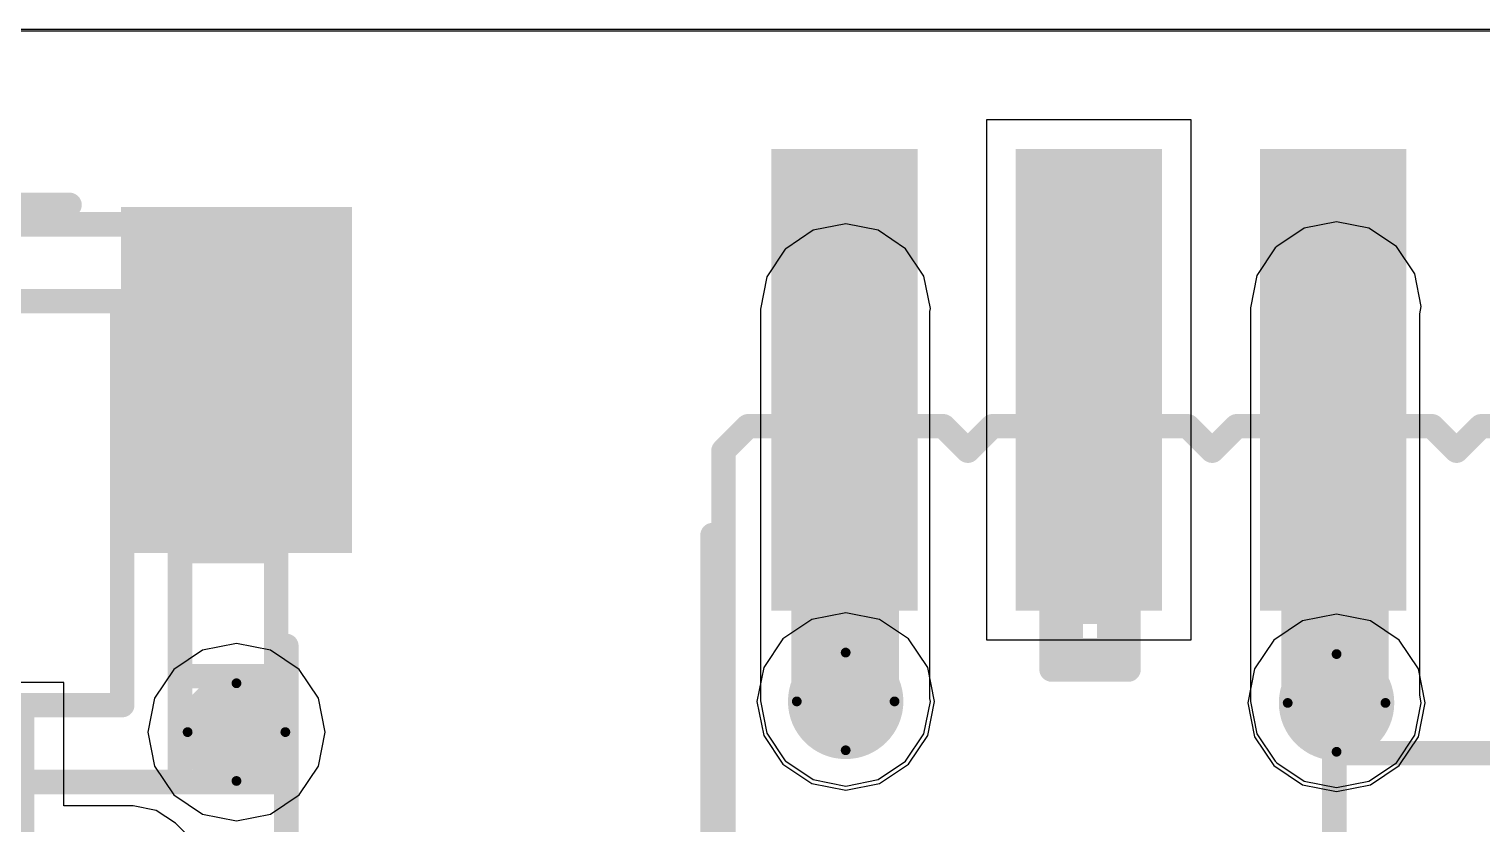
# Model space of a CAD drawing. Header units: millimetres. Extents: x -16 to 330, y -45 to 150.
# Drawn here: x 19.72 to 27.27, y 71.89 to 76.02 of the extents above; entities that cross this region are included whole.
import ezdxf

# ---------------------------------------------------------------- set-up
doc = ezdxf.new("R2010")
doc.units = ezdxf.units.MM
for name, color, linetype in [('BottomLayer', 5, 'Continuous'), ('BottomSolder', 6, 'Continuous'), ('DrillDrawing', 1, 'Continuous'), ('Mechanical13', 56, 'Continuous'), ('MidLayer1', 16, 'Continuous'), ('MidLayer2', 76, 'Continuous'), ('TopLayer', 1, 'Continuous'), ('TopOverlay', 2, 'Continuous'), ('TopPaste', 8, 'Continuous'), ('TopSolder', 216, 'Continuous'), ('ViaHoleLayer', 16, 'Continuous')]:
    doc.layers.add(name, color=color, linetype=linetype)

# ---------------------------------------------------------------- blocks, each defined once
blk = doc.blocks.new('V________T______39')
at = {"layer": 'TopLayer'}
for points in [[(3.2, 2.1625), (4.4, 2.1625), (4.4, 0.3625), (3.2, 0.3625)], [(2.25, -0.4625), (2.75, -0.4625), (2.75, -2.0625), (2.25, -2.0625)]]:
    blk.add_hatch(color=1, dxfattribs=at).paths.add_polyline_path(points)
at = {"layer": 'TopPaste'}
for points in [[(3.2, 2.1625), (4.4, 2.1625), (4.4, 0.3625), (3.2, 0.3625)], [(2.25, -0.4625), (2.75, -0.4625), (2.75, -2.0625), (2.25, -2.0625)]]:
    blk.add_hatch(color=8, dxfattribs=at).paths.add_polyline_path(points)
at = {"layer": 'TopSolder'}
for points in [[(3.2, 2.1625), (4.4, 2.1625), (4.4, 0.3625), (3.2, 0.3625)], [(2.25, -0.4625), (2.75, -0.4625), (2.75, -2.0625), (2.25, -2.0625)]]:
    blk.add_hatch(color=216, dxfattribs=at).paths.add_polyline_path(points)
at = {"layer": 'TopOverlay', "const_width": 0.127}
for points in [[(-2.8844, 2.1732), (2.9322, 2.1732)], [(4.0592, -1.15), (4.0592, -0.1204)]]:
    blk.add_lwpolyline(points, dxfattribs=at)
at = {"layer": 'TopOverlay', "const_width": 0.0635}
for points in [[(2.9005, 2.1732, 1), (2.964, 2.1732, 1)], [(4.0275, -0.1204, 1), (4.091, -0.1204, 1)]]:
    blk.add_lwpolyline(points, format="xyb", close=True, dxfattribs=at)
blk = doc.blocks.new('20021121_00010C4LF__147')
at = {"layer": 'TopLayer'}
for points in [[(-2.92, 3.15), (-2.16, 3.15), (-2.16, 0.75), (-2.92, 0.75)], [(-1.65, 3.15), (-0.89, 3.15), (-0.89, 0.75), (-1.65, 0.75)], [(-0.38, 3.15), (0.38, 3.15), (0.38, 0.75), (-0.38, 0.75)], [(0.89, 3.15), (1.65, 3.15), (1.65, 0.75), (0.89, 0.75)], [(2.16, 3.15), (2.92, 3.15), (2.92, 0.75), (2.16, 0.75)], [(-2.92, -0.75), (-2.16, -0.75), (-2.16, -3.15), (-2.92, -3.15)], [(-1.65, -0.75), (-0.89, -0.75), (-0.89, -3.15), (-1.65, -3.15)], [(-0.38, -0.75), (0.38, -0.75), (0.38, -3.15), (-0.38, -3.15)], [(0.89, -0.75), (1.65, -0.75), (1.65, -3.15), (0.89, -3.15)], [(2.16, -0.75), (2.92, -0.75), (2.92, -3.15), (2.16, -3.15)]]:
    blk.add_hatch(color=1, dxfattribs=at).paths.add_polyline_path(points)
at = {"layer": 'TopPaste'}
for points in [[(-2.92, 3.15), (-2.16, 3.15), (-2.16, 0.75), (-2.92, 0.75)], [(-1.65, 3.15), (-0.89, 3.15), (-0.89, 0.75), (-1.65, 0.75)], [(-0.38, 3.15), (0.38, 3.15), (0.38, 0.75), (-0.38, 0.75)], [(0.89, 3.15), (1.65, 3.15), (1.65, 0.75), (0.89, 0.75)], [(2.16, 3.15), (2.92, 3.15), (2.92, 0.75), (2.16, 0.75)], [(-2.92, -0.75), (-2.16, -0.75), (-2.16, -3.15), (-2.92, -3.15)], [(-1.65, -0.75), (-0.89, -0.75), (-0.89, -3.15), (-1.65, -3.15)], [(-0.38, -0.75), (0.38, -0.75), (0.38, -3.15), (-0.38, -3.15)], [(0.89, -0.75), (1.65, -0.75), (1.65, -3.15), (0.89, -3.15)], [(2.16, -0.75), (2.92, -0.75), (2.92, -3.15), (2.16, -3.15)]]:
    blk.add_hatch(color=8, dxfattribs=at).paths.add_polyline_path(points)
at = {"layer": 'TopSolder'}
for points in [[(-2.92, 3.15), (-2.16, 3.15), (-2.16, 0.75), (-2.92, 0.75)], [(-1.65, 3.15), (-0.89, 3.15), (-0.89, 0.75), (-1.65, 0.75)], [(-0.38, 3.15), (0.38, 3.15), (0.38, 0.75), (-0.38, 0.75)], [(0.89, 3.15), (1.65, 3.15), (1.65, 0.75), (0.89, 0.75)], [(2.16, 3.15), (2.92, 3.15), (2.92, 0.75), (2.16, 0.75)], [(-2.92, -0.75), (-2.16, -0.75), (-2.16, -3.15), (-2.92, -3.15)], [(-1.65, -0.75), (-0.89, -0.75), (-0.89, -3.15), (-1.65, -3.15)], [(-0.38, -0.75), (0.38, -0.75), (0.38, -3.15), (-0.38, -3.15)], [(0.89, -0.75), (1.65, -0.75), (1.65, -3.15), (0.89, -3.15)], [(2.16, -0.75), (2.92, -0.75), (2.92, -3.15), (2.16, -3.15)]]:
    blk.add_hatch(color=216, dxfattribs=at).paths.add_polyline_path(points)
at = {"layer": 'TopOverlay', "const_width": 0.127}
for points in [[(-3.2258, 1.2192), (-3.2258, -1.143)], [(3.2258, 1.2192), (3.2258, -1.143)]]:
    blk.add_lwpolyline(points, dxfattribs=at)
at = {"layer": 'TopOverlay'}
for points, const_width in [([(-3.2576, 1.2192, 1), (-3.194, 1.2192, 1)], 0.0635), ([(3.194, 1.2192, 1), (3.2576, 1.2192, 1)], 0.0635), ([(-3.2576, -1.143, 1), (-3.194, -1.143, 1)], 0.0635), ([(3.194, -1.143, 1), (3.2576, -1.143, 1)], 0.0635), ([(-3.175, -1.9558, 1), (-3.429, -1.9558, 1)], 0.254), ([(-3.4925, -1.9558, 1), (-3.3655, -1.9558, 1)], 0.127), ([(-3.2385, -1.9558, 1), (-3.1115, -1.9558, 1)], 0.127)]:
    blk.add_lwpolyline(points, format="xyb", close=True, dxfattribs=dict(at, const_width=const_width))

msp = doc.modelspace()

# ---------------------------------------------------------------- hatches: boundary and pattern name
at = {"layer": 'BottomLayer'}
h = msp.add_hatch(color=5, dxfattribs=at)
edge = h.paths.add_edge_path()
edge.add_arc((23.9662, 72.5281), 0.3, 0, 360)
h = msp.add_hatch(color=5, dxfattribs=at)
edge = h.paths.add_edge_path()
edge.add_arc((26.5176, 72.5202), 0.3, 0, 360)
h = msp.add_hatch(color=5, dxfattribs=at)
edge = h.paths.add_edge_path()
edge.add_arc((20.8, 72.3684), 0.3, 0, 360)
at = {"layer": 'BottomSolder'}
h = msp.add_hatch(color=6, dxfattribs=at)
edge = h.paths.add_edge_path()
edge.add_arc((23.9662, 72.5281), 0.15, 0, 360)
h = msp.add_hatch(color=6, dxfattribs=at)
edge = h.paths.add_edge_path()
edge.add_arc((26.5176, 72.5202), 0.15, 0, 360)
h = msp.add_hatch(color=6, dxfattribs=at)
edge = h.paths.add_edge_path()
edge.add_arc((20.8, 72.3684), 0.15, 0, 360)
at = {"layer": 'MidLayer1'}
h = msp.add_hatch(color=16, dxfattribs=at)
edge = h.paths.add_edge_path()
edge.add_arc((23.9662, 72.5281), 0.3, 0, 360)
h = msp.add_hatch(color=16, dxfattribs=at)
edge = h.paths.add_edge_path()
edge.add_arc((26.5176, 72.5202), 0.3, 0, 360)
h = msp.add_hatch(color=16, dxfattribs=at)
edge = h.paths.add_edge_path()
edge.add_arc((20.8, 72.3684), 0.3, 0, 360)
at = {"layer": 'MidLayer2'}
h = msp.add_hatch(color=76, dxfattribs=at)
edge = h.paths.add_edge_path()
edge.add_arc((23.9662, 72.5281), 0.3, 0, 360)
h = msp.add_hatch(color=76, dxfattribs=at)
edge = h.paths.add_edge_path()
edge.add_arc((26.5176, 72.5202), 0.3, 0, 360)
h = msp.add_hatch(color=76, dxfattribs=at)
edge = h.paths.add_edge_path()
edge.add_arc((20.8, 72.3684), 0.3, 0, 360)
at = {"layer": 'TopLayer'}
h = msp.add_hatch(color=1, dxfattribs=at)
edge = h.paths.add_edge_path()
edge.add_arc((23.9662, 72.5281), 0.3, 0, 360)
h = msp.add_hatch(color=1, dxfattribs=at)
edge = h.paths.add_edge_path()
edge.add_arc((26.5176, 72.5202), 0.3, 0, 360)
h = msp.add_hatch(color=1, dxfattribs=at)
edge = h.paths.add_edge_path()
edge.add_arc((20.8, 72.3684), 0.3, 0, 360)
at = {"layer": 'TopSolder'}
h = msp.add_hatch(color=216, dxfattribs=at)
edge = h.paths.add_edge_path()
edge.add_arc((23.9662, 72.5281), 0.15, 0, 360)
h = msp.add_hatch(color=216, dxfattribs=at)
edge = h.paths.add_edge_path()
edge.add_arc((26.5176, 72.5202), 0.15, 0, 360)
h = msp.add_hatch(color=216, dxfattribs=at)
edge = h.paths.add_edge_path()
edge.add_arc((20.8, 72.3684), 0.15, 0, 360)
at = {"layer": 'ViaHoleLayer'}
h = msp.add_hatch(color=16, dxfattribs=at)
edge = h.paths.add_edge_path()
edge.add_arc((23.9662, 72.5281), 0.15, 0, 360)
h = msp.add_hatch(color=16, dxfattribs=at)
edge = h.paths.add_edge_path()
edge.add_arc((26.5176, 72.5202), 0.15, 0, 360)
h = msp.add_hatch(color=16, dxfattribs=at)
edge = h.paths.add_edge_path()
edge.add_arc((20.8, 72.3684), 0.15, 0, 360)

# ---------------------------------------------------------------- linework, layer by layer
at = {"layer": 'BottomLayer'}
msp.add_line((17.2719, 76.0245), (94.3193, 76.0245), dxfattribs=at)
at = {"layer": 'DrillDrawing', "const_width": 0.0508}
for points in [[(23.7122, 72.5281), (23.9662, 72.7821)], [(23.9662, 72.7821), (24.2202, 72.5281)], [(26.2636, 72.5202), (26.5176, 72.7742)], [(26.5176, 72.7742), (26.7716, 72.5202)], [(20.546, 72.3684), (20.8, 72.6224)], [(20.8, 72.6224), (21.054, 72.3684)], [(23.7122, 72.5281), (23.9662, 72.2741)], [(23.9662, 72.2741), (24.2202, 72.5281)], [(26.2636, 72.5202), (26.5176, 72.2662)], [(26.5176, 72.2662), (26.7716, 72.5202)], [(20.546, 72.3684), (20.8, 72.1144)], [(20.8, 72.1144), (21.054, 72.3684)]]:
    msp.add_lwpolyline(points, dxfattribs=at)
at = {"layer": 'DrillDrawing', "const_width": 0.0254}
for points in [[(23.9535, 72.7821, 1), (23.9789, 72.7821, 1)], [(23.9535, 72.7821, 1), (23.9789, 72.7821, 1)], [(26.5049, 72.7742, 1), (26.5303, 72.7742, 1)], [(26.5049, 72.7742, 1), (26.5303, 72.7742, 1)], [(20.7873, 72.6224, 1), (20.8127, 72.6224, 1)], [(20.7873, 72.6224, 1), (20.8127, 72.6224, 1)], [(23.6995, 72.5281, 1), (23.7249, 72.5281, 1)], [(23.6995, 72.5281, 1), (23.7249, 72.5281, 1)], [(24.2075, 72.5281, 1), (24.2329, 72.5281, 1)], [(24.2075, 72.5281, 1), (24.2329, 72.5281, 1)], [(26.2509, 72.5202, 1), (26.2763, 72.5202, 1)], [(26.2509, 72.5202, 1), (26.2763, 72.5202, 1)], [(26.7589, 72.5202, 1), (26.7843, 72.5202, 1)], [(26.7589, 72.5202, 1), (26.7843, 72.5202, 1)], [(20.5333, 72.3684, 1), (20.5587, 72.3684, 1)], [(20.5333, 72.3684, 1), (20.5587, 72.3684, 1)], [(21.0413, 72.3684, 1), (21.0667, 72.3684, 1)], [(21.0413, 72.3684, 1), (21.0667, 72.3684, 1)], [(23.9535, 72.2741, 1), (23.9789, 72.2741, 1)], [(23.9535, 72.2741, 1), (23.9789, 72.2741, 1)], [(26.5049, 72.2662, 1), (26.5303, 72.2662, 1)], [(26.5049, 72.2662, 1), (26.5303, 72.2662, 1)], [(20.7873, 72.1144, 1), (20.8127, 72.1144, 1)], [(20.7873, 72.1144, 1), (20.8127, 72.1144, 1)]]:
    msp.add_lwpolyline(points, format="xyb", close=True, dxfattribs=at)
at = {"layer": 'Mechanical13', "const_width": 0.127}
for points in [[(13.0062, 75.0088), (21.0062, 75.0088)], [(21.0062, 72.1088), (21.0062, 75.0088)], [(23.7662, 74.9438), (23.8662, 75.0438)], [(23.8662, 75.0438), (24.0662, 75.0438)], [(24.0662, 75.0438), (24.1662, 74.9438)], [(25.0362, 74.9438), (25.1362, 75.0438)], [(25.1362, 75.0438), (25.3362, 75.0438)], [(25.3362, 75.0438), (25.4362, 74.9438)], [(26.3062, 74.9438), (26.4062, 75.0438)], [(26.4062, 75.0438), (26.6062, 75.0438)], [(26.6062, 75.0438), (26.7062, 74.9438)], [(23.7662, 74.9438), (24.1662, 74.9438)], [(23.7662, 73.9588), (23.7662, 74.9438)], [(24.1662, 73.9588), (24.1662, 74.9438)], [(25.0362, 73.9588), (25.0362, 74.9438)], [(25.0362, 74.9438), (25.4362, 74.9438)], [(25.4362, 73.9588), (25.4362, 74.9438)], [(26.3062, 74.9438), (26.7062, 74.9438)], [(26.3062, 73.9588), (26.3062, 74.9438)], [(26.7062, 73.9588), (26.7062, 74.9438)], [(13.8062, 74.6088), (20.2062, 74.6088)], [(20.2062, 72.5088), (20.2062, 74.6088)], [(20.2062, 74.1088), (20.5562, 74.1088)], [(20.5562, 73.5088), (20.5562, 74.1088)], [(23.3312, 73.8318), (23.4582, 73.9588)], [(23.4582, 73.9588), (24.4742, 73.9588)], [(24.4742, 73.9588), (24.6012, 73.8318)], [(24.6012, 73.8318), (24.7282, 73.9588)], [(24.7282, 73.9588), (25.7442, 73.9588)], [(25.7442, 73.9588), (25.8712, 73.8318)], [(25.8712, 73.8318), (25.9982, 73.9588)], [(25.9982, 73.9588), (27.0142, 73.9588)], [(27.0142, 73.9588), (27.1412, 73.8318)], [(27.1412, 73.8318), (27.2682, 73.9588)], [(27.2682, 73.9588), (28.2842, 73.9588)], [(23.3312, 70.6858), (23.3312, 73.8318)], [(20.2062, 73.5088), (20.5562, 73.5088)], [(20.5062, 73.3088), (21.0062, 73.3088)], [(20.5062, 72.1088), (20.5062, 73.3088)], [(23.7662, 73.0938), (24.1662, 73.0938)], [(23.7662, 73.0938), (23.8662, 72.9938)], [(23.7662, 72.6938), (23.7662, 73.0938)], [(24.0662, 72.9938), (24.1662, 73.0938)], [(24.1662, 72.6938), (24.1662, 73.0938)], [(25.0362, 73.0938), (25.4362, 73.0938)], [(25.0362, 73.0938), (25.1362, 72.9938)], [(25.0362, 72.6938), (25.0362, 73.0938)], [(25.3362, 72.9938), (25.4362, 73.0938)], [(25.4362, 72.6938), (25.4362, 73.0938)], [(26.3062, 73.0938), (26.7062, 73.0938)], [(26.3062, 73.0938), (26.4062, 72.9938)], [(26.3062, 72.6938), (26.3062, 73.0938)], [(26.6062, 72.9938), (26.7062, 73.0938)], [(26.7062, 72.6938), (26.7062, 73.0938)], [(23.8662, 72.9938), (24.0662, 72.9938)], [(23.8662, 72.7938), (23.8662, 72.9938)], [(24.0662, 72.7938), (24.0662, 72.9938)], [(25.1362, 72.9938), (25.3362, 72.9938)], [(25.1362, 72.7938), (25.1362, 72.9938)], [(25.3362, 72.7938), (25.3362, 72.9938)], [(26.4062, 72.9938), (26.6062, 72.9938)], [(26.4062, 72.7938), (26.4062, 72.9938)], [(26.6062, 72.7938), (26.6062, 72.9938)], [(23.7662, 72.6938), (23.8662, 72.7938)], [(23.8662, 72.7938), (24.0662, 72.7938)], [(24.0662, 72.7938), (24.1662, 72.6938)], [(25.0362, 72.6938), (25.1362, 72.7938)], [(25.1362, 72.7938), (25.3362, 72.7938)], [(25.3362, 72.7938), (25.4362, 72.6938)], [(26.3062, 72.6938), (26.4062, 72.7938)], [(26.4062, 72.7938), (26.6062, 72.7938)], [(26.6062, 72.7938), (26.7062, 72.6938)], [(20.5062, 72.6588), (21.0062, 72.6588)], [(23.7662, 72.6938), (24.1662, 72.6938)], [(25.0362, 72.6938), (25.4362, 72.6938)], [(26.3062, 72.6938), (26.7062, 72.6938)], [(13.8062, 72.5088), (20.2062, 72.5088)], [(26.5062, 72.2588), (34.451, 72.2588)], [(26.5062, 68.2864), (26.5062, 72.2588)], [(26.5062, 68.2864), (26.5062, 72.2588)], [(26.5062, 72.2588), (34.451, 72.2588)], [(13.0062, 72.1088), (21.0062, 72.1088)]]:
    msp.add_lwpolyline(points, dxfattribs=at)
at = {"layer": 'Mechanical13'}
for points, const_width in [([(20.9745, 75.0088, 1), (21.038, 75.0088, 1)], 0.0635), ([(20.9745, 75.0088, 1), (21.038, 75.0088, 1)], 0.0635), ([(23.8345, 75.0438, 1), (23.898, 75.0438, 1)], 0.0635), ([(23.8345, 75.0438, 1), (23.898, 75.0438, 1)], 0.0635), ([(24.0345, 75.0438, 1), (24.098, 75.0438, 1)], 0.0635), ([(24.0345, 75.0438, 1), (24.098, 75.0438, 1)], 0.0635), ([(25.1045, 75.0438, 1), (25.168, 75.0438, 1)], 0.0635), ([(25.1045, 75.0438, 1), (25.168, 75.0438, 1)], 0.0635), ([(25.3045, 75.0438, 1), (25.368, 75.0438, 1)], 0.0635), ([(25.3045, 75.0438, 1), (25.368, 75.0438, 1)], 0.0635), ([(26.3745, 75.0438, 1), (26.438, 75.0438, 1)], 0.0635), ([(26.3745, 75.0438, 1), (26.438, 75.0438, 1)], 0.0635), ([(26.5745, 75.0438, 1), (26.638, 75.0438, 1)], 0.0635), ([(26.5745, 75.0438, 1), (26.638, 75.0438, 1)], 0.0635), ([(23.7345, 74.9438, 1), (23.798, 74.9438, 1)], 0.0635), ([(23.7345, 74.9438, 1), (23.798, 74.9438, 1)], 0.0635), ([(23.7345, 74.9438, 1), (23.798, 74.9438, 1)], 0.0635), ([(24.1345, 74.9438, 1), (24.198, 74.9438, 1)], 0.0635), ([(24.1345, 74.9438, 1), (24.198, 74.9438, 1)], 0.0635), ([(24.1345, 74.9438, 1), (24.198, 74.9438, 1)], 0.0635), ([(25.0045, 74.9438, 1), (25.068, 74.9438, 1)], 0.0635), ([(25.0045, 74.9438, 1), (25.068, 74.9438, 1)], 0.0635), ([(25.0045, 74.9438, 1), (25.068, 74.9438, 1)], 0.0635), ([(25.4045, 74.9438, 1), (25.468, 74.9438, 1)], 0.0635), ([(25.4045, 74.9438, 1), (25.468, 74.9438, 1)], 0.0635), ([(25.4045, 74.9438, 1), (25.468, 74.9438, 1)], 0.0635), ([(26.2745, 74.9438, 1), (26.338, 74.9438, 1)], 0.0635), ([(26.2745, 74.9438, 1), (26.338, 74.9438, 1)], 0.0635), ([(26.2745, 74.9438, 1), (26.338, 74.9438, 1)], 0.0635), ([(26.6745, 74.9438, 1), (26.738, 74.9438, 1)], 0.0635), ([(26.6745, 74.9438, 1), (26.738, 74.9438, 1)], 0.0635), ([(26.6745, 74.9438, 1), (26.738, 74.9438, 1)], 0.0635), ([(20.1745, 74.6088, 1), (20.238, 74.6088, 1)], 0.0635), ([(20.1745, 74.6088, 1), (20.238, 74.6088, 1)], 0.0635), ([(20.1745, 74.1088, 1), (20.238, 74.1088, 1)], 0.0635), ([(20.5245, 74.1088, 1), (20.588, 74.1088, 1)], 0.0635), ([(20.5245, 74.1088, 1), (20.588, 74.1088, 1)], 0.0635), ([(23.4265, 73.9588, 1), (23.49, 73.9588, 1)], 0.0635), ([(23.4265, 73.9588, 1), (23.49, 73.9588, 1)], 0.0635), ([(23.7345, 73.9588, 1), (23.798, 73.9588, 1)], 0.0635), ([(24.1345, 73.9588, 1), (24.198, 73.9588, 1)], 0.0635), ([(24.4425, 73.9588, 1), (24.506, 73.9588, 1)], 0.0635), ([(24.4425, 73.9588, 1), (24.506, 73.9588, 1)], 0.0635), ([(24.6965, 73.9588, 1), (24.76, 73.9588, 1)], 0.0635), ([(24.6965, 73.9588, 1), (24.76, 73.9588, 1)], 0.0635), ([(25.0045, 73.9588, 1), (25.068, 73.9588, 1)], 0.0635), ([(25.4045, 73.9588, 1), (25.468, 73.9588, 1)], 0.0635), ([(25.7125, 73.9588, 1), (25.776, 73.9588, 1)], 0.0635), ([(25.7125, 73.9588, 1), (25.776, 73.9588, 1)], 0.0635), ([(25.9665, 73.9588, 1), (26.03, 73.9588, 1)], 0.0635), ([(25.9665, 73.9588, 1), (26.03, 73.9588, 1)], 0.0635), ([(26.2745, 73.9588, 1), (26.338, 73.9588, 1)], 0.0635), ([(26.6745, 73.9588, 1), (26.738, 73.9588, 1)], 0.0635), ([(26.9825, 73.9588, 1), (27.046, 73.9588, 1)], 0.0635), ([(26.9825, 73.9588, 1), (27.046, 73.9588, 1)], 0.0635), ([(27.2365, 73.9588, 1), (27.3, 73.9588, 1)], 0.0635), ([(27.2365, 73.9588, 1), (27.3, 73.9588, 1)], 0.0635), ([(23.2995, 73.8318, 1), (23.363, 73.8318, 1)], 0.0635), ([(23.2995, 73.8318, 1), (23.363, 73.8318, 1)], 0.0635), ([(24.5695, 73.8318, 1), (24.633, 73.8318, 1)], 0.0635), ([(24.5695, 73.8318, 1), (24.633, 73.8318, 1)], 0.0635), ([(25.8395, 73.8318, 1), (25.903, 73.8318, 1)], 0.0635), ([(25.8395, 73.8318, 1), (25.903, 73.8318, 1)], 0.0635), ([(27.1095, 73.8318, 1), (27.173, 73.8318, 1)], 0.0635), ([(27.1095, 73.8318, 1), (27.173, 73.8318, 1)], 0.0635), ([(20.1745, 73.5088, 1), (20.238, 73.5088, 1)], 0.0635), ([(20.5245, 73.5088, 1), (20.588, 73.5088, 1)], 0.0635), ([(20.5245, 73.5088, 1), (20.588, 73.5088, 1)], 0.0635), ([(20.4745, 73.3088, 1), (20.538, 73.3088, 1)], 0.0635), ([(20.4745, 73.3088, 1), (20.538, 73.3088, 1)], 0.0635), ([(20.9745, 73.3088, 1), (21.038, 73.3088, 1)], 0.0635), ([(23.7345, 73.0938, 1), (23.798, 73.0938, 1)], 0.0635), ([(23.7345, 73.0938, 1), (23.798, 73.0938, 1)], 0.0635), ([(23.7345, 73.0938, 1), (23.798, 73.0938, 1)], 0.0635), ([(24.1345, 73.0938, 1), (24.198, 73.0938, 1)], 0.0635), ([(24.1345, 73.0938, 1), (24.198, 73.0938, 1)], 0.0635), ([(24.1345, 73.0938, 1), (24.198, 73.0938, 1)], 0.0635), ([(25.0045, 73.0938, 1), (25.068, 73.0938, 1)], 0.0635), ([(25.0045, 73.0938, 1), (25.068, 73.0938, 1)], 0.0635), ([(25.0045, 73.0938, 1), (25.068, 73.0938, 1)], 0.0635), ([(25.4045, 73.0938, 1), (25.468, 73.0938, 1)], 0.0635), ([(25.4045, 73.0938, 1), (25.468, 73.0938, 1)], 0.0635), ([(25.4045, 73.0938, 1), (25.468, 73.0938, 1)], 0.0635), ([(26.2745, 73.0938, 1), (26.338, 73.0938, 1)], 0.0635), ([(26.2745, 73.0938, 1), (26.338, 73.0938, 1)], 0.0635), ([(26.2745, 73.0938, 1), (26.338, 73.0938, 1)], 0.0635), ([(26.6745, 73.0938, 1), (26.738, 73.0938, 1)], 0.0635), ([(26.6745, 73.0938, 1), (26.738, 73.0938, 1)], 0.0635), ([(26.6745, 73.0938, 1), (26.738, 73.0938, 1)], 0.0635), ([(23.8345, 72.9938, 1), (23.898, 72.9938, 1)], 0.0635), ([(23.8345, 72.9938, 1), (23.898, 72.9938, 1)], 0.0635), ([(23.8345, 72.9938, 1), (23.898, 72.9938, 1)], 0.0635), ([(24.0345, 72.9938, 1), (24.098, 72.9938, 1)], 0.0635), ([(24.0345, 72.9938, 1), (24.098, 72.9938, 1)], 0.0635), ([(24.0345, 72.9938, 1), (24.098, 72.9938, 1)], 0.0635), ([(25.1045, 72.9938, 1), (25.168, 72.9938, 1)], 0.0635), ([(25.1045, 72.9938, 1), (25.168, 72.9938, 1)], 0.0635), ([(25.1045, 72.9938, 1), (25.168, 72.9938, 1)], 0.0635), ([(25.3045, 72.9938, 1), (25.368, 72.9938, 1)], 0.0635), ([(25.3045, 72.9938, 1), (25.368, 72.9938, 1)], 0.0635), ([(25.3045, 72.9938, 1), (25.368, 72.9938, 1)], 0.0635), ([(26.3745, 72.9938, 1), (26.438, 72.9938, 1)], 0.0635), ([(26.3745, 72.9938, 1), (26.438, 72.9938, 1)], 0.0635), ([(26.3745, 72.9938, 1), (26.438, 72.9938, 1)], 0.0635), ([(26.5745, 72.9938, 1), (26.638, 72.9938, 1)], 0.0635), ([(26.5745, 72.9938, 1), (26.638, 72.9938, 1)], 0.0635), ([(26.5745, 72.9938, 1), (26.638, 72.9938, 1)], 0.0635), ([(23.8345, 72.7938, 1), (23.898, 72.7938, 1)], 0.0635), ([(23.8345, 72.7938, 1), (23.898, 72.7938, 1)], 0.0635), ([(23.8345, 72.7938, 1), (23.898, 72.7938, 1)], 0.0635), ([(24.0345, 72.7938, 1), (24.098, 72.7938, 1)], 0.0635), ([(24.0345, 72.7938, 1), (24.098, 72.7938, 1)], 0.0635), ([(24.0345, 72.7938, 1), (24.098, 72.7938, 1)], 0.0635), ([(25.1045, 72.7938, 1), (25.168, 72.7938, 1)], 0.0635), ([(25.1045, 72.7938, 1), (25.168, 72.7938, 1)], 0.0635), ([(25.1045, 72.7938, 1), (25.168, 72.7938, 1)], 0.0635), ([(25.3045, 72.7938, 1), (25.368, 72.7938, 1)], 0.0635), ([(25.3045, 72.7938, 1), (25.368, 72.7938, 1)], 0.0635), ([(25.3045, 72.7938, 1), (25.368, 72.7938, 1)], 0.0635), ([(26.3745, 72.7938, 1), (26.438, 72.7938, 1)], 0.0635), ([(26.3745, 72.7938, 1), (26.438, 72.7938, 1)], 0.0635), ([(26.3745, 72.7938, 1), (26.438, 72.7938, 1)], 0.0635), ([(26.5745, 72.7938, 1), (26.638, 72.7938, 1)], 0.0635), ([(26.5745, 72.7938, 1), (26.638, 72.7938, 1)], 0.0635), ([(26.5745, 72.7938, 1), (26.638, 72.7938, 1)], 0.0635), ([(20.4745, 72.6588, 1), (20.538, 72.6588, 1)], 0.0635), ([(20.9745, 72.6588, 1), (21.038, 72.6588, 1)], 0.0635), ([(23.7345, 72.6938, 1), (23.798, 72.6938, 1)], 0.0635), ([(23.7345, 72.6938, 1), (23.798, 72.6938, 1)], 0.0635), ([(23.7345, 72.6938, 1), (23.798, 72.6938, 1)], 0.0635), ([(24.1345, 72.6938, 1), (24.198, 72.6938, 1)], 0.0635), ([(24.1345, 72.6938, 1), (24.198, 72.6938, 1)], 0.0635), ([(24.1345, 72.6938, 1), (24.198, 72.6938, 1)], 0.0635), ([(25.0045, 72.6938, 1), (25.068, 72.6938, 1)], 0.0635), ([(25.0045, 72.6938, 1), (25.068, 72.6938, 1)], 0.0635), ([(25.0045, 72.6938, 1), (25.068, 72.6938, 1)], 0.0635), ([(25.4045, 72.6938, 1), (25.468, 72.6938, 1)], 0.0635), ([(25.4045, 72.6938, 1), (25.468, 72.6938, 1)], 0.0635), ([(25.4045, 72.6938, 1), (25.468, 72.6938, 1)], 0.0635), ([(26.2745, 72.6938, 1), (26.338, 72.6938, 1)], 0.0635), ([(26.2745, 72.6938, 1), (26.338, 72.6938, 1)], 0.0635), ([(26.2745, 72.6938, 1), (26.338, 72.6938, 1)], 0.0635), ([(26.6745, 72.6938, 1), (26.738, 72.6938, 1)], 0.0635), ([(26.6745, 72.6938, 1), (26.738, 72.6938, 1)], 0.0635), ([(26.6745, 72.6938, 1), (26.738, 72.6938, 1)], 0.0635), ([(20.1745, 72.5088, 1), (20.238, 72.5088, 1)], 0.0635), ([(20.1745, 72.5088, 1), (20.238, 72.5088, 1)], 0.0635), ([(26.5094, 72.2588, 1), (26.5031, 72.2588, 1)], 0.127), ([(26.5094, 72.2588, 1), (26.5031, 72.2588, 1)], 0.127), ([(26.4713, 72.2588, 1), (26.5348, 72.2588, 1)], 0.0635), ([(26.4713, 72.2588, 1), (26.5348, 72.2588, 1)], 0.0635), ([(26.4745, 72.2588, 1), (26.538, 72.2588, 1)], 0.0635), ([(26.4745, 72.2588, 1), (26.538, 72.2588, 1)], 0.0635), ([(26.4745, 72.2588, 1), (26.538, 72.2588, 1)], 0.0635), ([(26.4745, 72.2588, 1), (26.538, 72.2588, 1)], 0.0635), ([(26.4777, 72.2588, 1), (26.5412, 72.2588, 1)], 0.0635), ([(26.4777, 72.2588, 1), (26.5412, 72.2588, 1)], 0.0635), ([(20.4745, 72.1088, 1), (20.538, 72.1088, 1)], 0.0635), ([(20.9745, 72.1088, 1), (21.038, 72.1088, 1)], 0.0635), ([(20.9745, 72.1088, 1), (21.038, 72.1088, 1)], 0.0635)]:
    msp.add_lwpolyline(points, format="xyb", close=True, dxfattribs=dict(at, const_width=const_width))
at = {"layer": 'MidLayer1'}
for p, q in [((-0.6433, 76.0157), (31.6097, 76.0157)), ((23.7897, 72.9542), (23.6401, 72.8542)), ((23.9662, 72.9893), (23.7897, 72.9542)), ((24.1428, 72.9542), (23.9662, 72.9893)), ((24.2924, 72.8542), (24.1428, 72.9542)), ((26.3411, 72.9463), (26.1914, 72.8463)), ((26.5176, 72.9814), (26.3411, 72.9463)), ((26.6941, 72.9463), (26.5176, 72.9814)), ((26.8437, 72.8463), (26.6941, 72.9463)), ((20.6235, 72.7946), (20.4738, 72.6946)), ((20.8, 72.8297), (20.6235, 72.7946)), ((20.9765, 72.7946), (20.8, 72.8297)), ((21.1262, 72.6946), (20.9765, 72.7946)), ((23.6401, 72.8542), (23.5401, 72.7046)), ((24.3924, 72.7046), (24.2924, 72.8542)), ((26.1914, 72.8463), (26.0914, 72.6967)), ((26.9437, 72.6967), (26.8437, 72.8463)), ((20.4738, 72.6946), (20.3738, 72.5449)), ((21.2261, 72.5449), (21.1262, 72.6946)), ((23.5401, 72.7046), (23.505, 72.5281)), ((24.4275, 72.5281), (24.3924, 72.7046)), ((26.0914, 72.6967), (26.0563, 72.5202)), ((26.9788, 72.5202), (26.9437, 72.6967)), ((20.3738, 72.5449), (20.3387, 72.3684)), ((21.2613, 72.3684), (21.2261, 72.5449)), ((23.505, 72.5281), (23.5401, 72.3515)), ((24.3924, 72.3515), (24.4275, 72.5281)), ((26.0563, 72.5202), (26.0914, 72.3437)), ((26.9437, 72.3437), (26.9788, 72.5202)), ((20.3387, 72.3684), (20.3738, 72.1919)), ((21.2261, 72.1919), (21.2613, 72.3684)), ((23.5401, 72.3515), (23.6401, 72.2019)), ((24.2924, 72.2019), (24.3924, 72.3515)), ((26.0914, 72.3437), (26.1914, 72.194)), ((26.8437, 72.194), (26.9437, 72.3437)), ((20.3738, 72.1919), (20.4738, 72.0422)), ((21.1262, 72.0422), (21.2261, 72.1919)), ((23.6401, 72.2019), (23.7897, 72.1019)), ((24.1428, 72.1019), (24.2924, 72.2019)), ((26.1914, 72.194), (26.3411, 72.094)), ((26.6941, 72.094), (26.8437, 72.194)), ((20.4738, 72.0422), (20.6235, 71.9423)), ((20.9765, 71.9423), (21.1262, 72.0422)), ((23.7897, 72.1019), (23.9662, 72.0668)), ((23.9662, 72.0668), (24.1428, 72.1019)), ((26.3411, 72.094), (26.5176, 72.0589)), ((26.5176, 72.0589), (26.6941, 72.094)), ((20.6235, 71.9423), (20.8, 71.9071)), ((20.8, 71.9071), (20.9765, 71.9423))]:
    msp.add_line(p, q, dxfattribs=at)
at = {"layer": 'MidLayer2'}
msp.add_line((-0.6433, 76.0157), (94.3131, 76.0157), dxfattribs=at)
at = {"layer": 'TopLayer'}
for p, q in [((-0.6433, 76.0157), (94.3131, 76.0157)), ((25.7624, 75.5524), (24.6976, 75.5524)), ((24.6976, 75.5524), (24.6976, 72.8476)), ((25.7624, 72.8476), (25.7624, 75.5524)), ((23.9662, 75.0114), (23.7978, 74.9778)), ((24.1347, 74.9778), (23.9662, 75.0114)), ((26.3491, 74.9892), (26.2063, 74.8938)), ((26.5176, 75.0227), (26.3491, 74.9892)), ((26.6861, 74.9892), (26.5176, 75.0227)), ((26.8289, 74.8938), (26.6861, 74.9892)), ((23.7978, 74.9778), (23.6549, 74.8824)), ((24.2775, 74.8824), (24.1347, 74.9778)), ((23.6518, 74.8793), (23.5564, 74.7365)), ((23.6549, 74.8824), (23.6518, 74.8793)), ((24.373, 74.7396), (24.2775, 74.8824)), ((26.1984, 74.8859), (26.103, 74.7431)), ((26.2063, 74.8938), (26.1984, 74.8859)), ((26.9243, 74.7509), (26.8289, 74.8938)), ((23.5564, 74.7365), (23.5229, 74.568)), ((24.4065, 74.5711), (24.373, 74.7396)), ((26.103, 74.7431), (26.0694, 74.5746)), ((26.9578, 74.5825), (26.9243, 74.7509)), ((23.5229, 74.568), (23.5229, 72.5312)), ((24.4034, 74.5554), (24.4065, 74.5711)), ((24.4034, 72.5437), (24.4034, 74.5554)), ((26.0694, 74.5746), (26.0694, 72.5281)), ((26.95, 74.5428), (26.9578, 74.5825)), ((26.95, 72.5598), (26.95, 74.5428)), ((24.6976, 72.8476), (25.7624, 72.8476)), ((19.9024, 72.6269), (19.0976, 72.6269)), ((19.9024, 71.9853), (19.9024, 72.6269)), ((23.5229, 72.5312), (23.5564, 72.3627)), ((24.373, 72.3596), (24.4065, 72.5281)), ((24.4065, 72.5281), (24.4034, 72.5437)), ((26.0694, 72.5281), (26.103, 72.3596)), ((26.9243, 72.3517), (26.9578, 72.5202)), ((26.9578, 72.5202), (26.95, 72.5598)), ((23.5564, 72.3627), (23.6518, 72.2199)), ((24.2775, 72.2168), (24.373, 72.3596)), ((26.103, 72.3596), (26.1984, 72.2168)), ((26.8289, 72.2089), (26.9243, 72.3517)), ((23.6518, 72.2199), (23.6549, 72.2168)), ((23.6549, 72.2168), (23.7978, 72.1213)), ((24.1347, 72.1213), (24.2775, 72.2168)), ((26.1984, 72.2168), (26.2063, 72.2089)), ((26.2063, 72.2089), (26.3491, 72.1134)), ((26.6861, 72.1134), (26.8289, 72.2089)), ((23.7978, 72.1213), (23.9662, 72.0878)), ((23.9662, 72.0878), (24.1347, 72.1213)), ((26.3491, 72.1134), (26.5176, 72.0799)), ((26.5176, 72.0799), (26.6861, 72.1134)), ((20.263, 71.9853), (19.9024, 71.9853)), ((20.3819, 71.9616), (20.263, 71.9853)), ((20.4827, 71.8942), (20.3819, 71.9616)), ((21.7662, 70.6108), (20.4827, 71.8942))]:
    msp.add_line(p, q, dxfattribs=at)
at = {"layer": 'TopLayer', "const_width": 0.5588}
for points in [[(23.9631, 74.568), (23.9662, 74.5711)], [(23.9631, 72.5312), (23.9631, 74.568)], [(26.5097, 74.5746), (26.5176, 74.5825)], [(26.5097, 72.5281), (26.5097, 74.5746)], [(23.9631, 72.5312), (23.9662, 72.5281)], [(26.5097, 72.5281), (26.5176, 72.5202)]]:
    msp.add_lwpolyline(points, dxfattribs=at)
at = {"layer": 'TopLayer', "const_width": 0.2794}
for points in [[(23.8234, 74.568, 1), (24.1028, 74.568, 1)], [(23.8234, 74.568, 1), (24.1028, 74.568, 1)], [(23.8265, 74.5711, 1), (24.1059, 74.5711, 1)], [(26.37, 74.5746, 1), (26.6494, 74.5746, 1)], [(26.37, 74.5746, 1), (26.6494, 74.5746, 1)], [(26.3779, 74.5825, 1), (26.6573, 74.5825, 1)], [(23.8234, 72.5312, 1), (24.1028, 72.5312, 1)], [(23.8234, 72.5312, 1), (24.1028, 72.5312, 1)], [(23.8265, 72.5281, 1), (24.1059, 72.5281, 1)], [(26.37, 72.5281, 1), (26.6494, 72.5281, 1)], [(26.37, 72.5281, 1), (26.6494, 72.5281, 1)], [(26.3779, 72.5202, 1), (26.6573, 72.5202, 1)]]:
    msp.add_lwpolyline(points, format="xyb", close=True, dxfattribs=at)

# ---------------------------------------------------------------- block references
at = {"rotation": 180}
msp.add_blockref('20021121_00010C4LF__147', (26.5, 72.25), dxfattribs=at)
msp.add_blockref('V________T______39', (17, 72.937))

doc.saveas('drawing.dxf')
